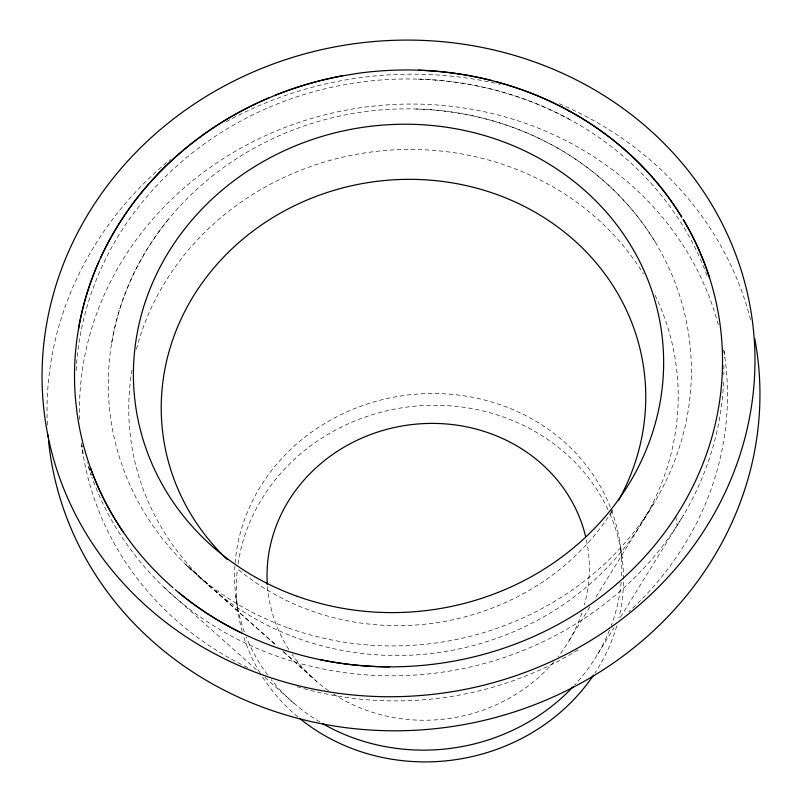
<?xml version="1.0" encoding="UTF-8"?>
<svg xmlns="http://www.w3.org/2000/svg" width="802" height="802" viewBox="0 0 802 802"><rect width="100%" height="100%" fill="white"/><g stroke="black" fill="none" stroke-linecap="round" stroke-linejoin="round"><path stroke-width="0.6" stroke-dasharray="4.01 3.01" d="M643.645 519.896L649.309 510.673M610.793 513.24L613.971 508.097M569.32 640.257L590.132 606.543M595.986 597.069L655.164 501.21M597.741 654.041L614.001 627.705M620.507 617.169L683.585 514.994M187.899 566.553L276.53 645.59M283.056 651.404L311.046 676.367M198.495 576.117L276.209 645.379M283.607 651.976L316.91 681.66M164.3 587.605L258.535 671.635M264.891 677.399L294.494 703.775M185.462 564.207L207.538 584.217M88.832 467.175L91.217 475.275A324.76 298.043 -8.3 0 1 87.027 462.273M81.443 443.015L83.057 453.962M723.845 350.273L724.898 357.532M675.765 516.538L677.078 525.51M620.588 547.596L622.302 559.355M235.788 596.046L237.512 607.806M82.065 447.426L81.724 445.03A324.539 297.853 -8.3 0 0 250.435 668.898M244.379 631.956A193.924 177.974 -8.3 0 1 402.855 395.657A193.924 177.974 -8.3 0 1 621.48 577.61M621.129 582.232A193.924 177.974 -8.3 0 1 611.314 625.54M609.56 630.071A193.924 177.974 -8.3 0 1 574.683 685.058M319.818 721.99A193.924 177.974 -8.3 0 1 271.086 679.555M267.537 674.933A193.924 177.974 -8.3 0 1 246.364 637.169M609.851 513.741A193.924 177.974 -8.3 0 1 618.873 618.091M616.768 626.001A193.924 177.974 -8.3 0 1 594.924 673.078M297.722 716.818A193.924 177.974 -8.3 0 1 262.585 677.048M260.109 673.078A193.924 177.974 -8.3 0 1 243.868 637.139M242.224 631.595A193.924 177.974 -8.3 0 1 237.322 569.701M238.064 563.946A193.924 177.974 -8.3 0 1 404.579 407.426A193.924 177.974 -8.3 0 1 608.427 510.563M47.368 425.01A357.05 327.687 -8.3 0 1 170.385 159.428M226.104 121.794A357.05 327.687 -8.3 0 1 500.117 84.36M559.305 103.749A357.05 327.687 -8.3 0 1 750.742 320.519M723.805 350.314A324.539 297.853 -8.3 0 1 628.808 611.776M578.102 649.841A324.539 297.853 -8.3 0 1 296.91 686.632M79.649 419.526A324.539 297.853 -8.3 0 1 360.619 107.729A324.539 297.853 -8.3 0 1 718.752 326.534M611.946 511.445A242.675 222.715 -8.3 0 1 237.131 568.418M723.795 365.161A324.549 297.853 -8.3 0 1 723.795 374.815M723.574 382.063A324.549 297.853 -8.3 0 1 444.569 671.865A324.549 297.853 -8.3 0 1 91.979 477.421M76.18 370.494A324.549 297.853 -8.3 0 1 356.569 82.696A324.549 297.853 -8.3 0 1 707.845 277.853M418.073 79.107A324.64 297.943 -8.3 0 1 570.643 120.019M416.248 108.992A292.118 268.099 -8.3 0 1 655.224 242.084M111.638 343.226A292.128 268.099 -8.3 0 1 169.282 218.264M655.084 295.196A275.176 252.55 -8.3 0 1 438.042 652.648A275.176 252.55 -8.3 0 1 132.32 368.058M136.42 349.211A275.176 252.55 -8.3 0 1 366.313 152.691A275.176 252.55 -8.3 0 1 643.505 273.983M586.372 539.916A161.413 148.139 -8.3 0 1 584.317 605.049M581.931 612.798A161.413 148.139 -8.3 0 1 557.931 656.888M554.032 661.66A161.413 148.139 -8.3 0 1 332.609 693.449M328.529 690.682A161.413 148.139 -8.3 0 1 292.108 654.372M288.88 649.56A161.413 148.139 -8.3 0 1 267.427 585.741M288.53 628.036A292.038 268.018 -8.3 0 0 688.858 335.557A292.038 268.018 -8.3 0 0 222.114 168.59A292.038 268.018 -8.3 0 0 288.53 628.036"/><path stroke-width="1.2" d="M202.605 135.217L200.54 136.711A324.69 297.983 -8.3 0 0 143.217 190.485L141.934 192.029A324.72 298.013 -8.3 0 0 100.711 257.602L99.067 261.231A324.539 297.853 -8.3 0 0 78.496 328.96L77.744 333.572A324.539 297.853 -8.3 0 0 75.508 399.185L77.102 413.361A324.539 297.853 -8.3 0 0 173.052 587.776M319.537 659.545L319.737 659.585A324.82 298.103 -8.3 0 0 389.622 666.843M418.524 70.195A324.73 298.023 -8.3 0 1 492.227 80.701L495.766 81.634A324.539 297.853 -8.3 0 1 681.64 216.951M241.813 633.089L241.633 632.999A324.9 298.174 -8.3 0 1 179.046 592.848L175.277 589.691M568.167 110.405L569.651 111.207M123.518 532.398L121.994 530.162A324.72 298.013 -8.3 0 1 90.456 467.817M683.244 219.598L683.354 219.768A324.85 298.133 -8.3 0 1 709.459 277.542M573.029 686.833A193.924 177.974 -8.3 0 1 322.685 723.675M593.59 675.073A193.924 177.974 -8.3 0 1 299.567 718.341M683.354 219.768A324.539 297.853 -8.3 0 1 597.61 599.284A324.539 297.853 -8.3 0 1 179.046 592.848M100.691 257.642A324.539 297.853 -8.3 0 1 269.241 97.764L274.354 95.649A324.539 297.853 -8.3 0 1 342.253 75.879L357.592 73.383A324.539 297.853 -8.3 0 1 492.227 80.701M754.712 338.484A357.05 327.687 -8.3 0 1 450.493 726.772A357.05 327.687 -8.3 0 1 48.561 440.95M48.21 437.28A357.05 327.687 -8.3 0 1 48 434.824M227.116 559.405A242.675 222.715 -8.3 0 1 218.725 262.364A242.675 222.715 -8.3 0 1 538.573 214.244A242.675 222.715 -8.3 0 1 618.442 500.528M495.766 81.634A324.7 297.993 -8.3 0 1 681.7 216.991M274.414 95.618A324.69 297.983 -8.3 0 1 342.314 75.839M78.496 328.96A324.72 298.013 -8.3 0 1 99.067 261.231M202.695 135.117A324.72 298.013 -8.3 0 1 269.332 97.664M267.337 584.528A161.413 148.139 -8.3 0 1 405.882 425.371A161.413 148.139 -8.3 0 1 585.57 536.368M260.7 674.231A357.05 327.687 -8.3 0 0 752.126 318.965A357.05 327.687 -8.3 0 0 182.726 112.039A357.05 327.687 -8.3 0 0 260.7 674.231M297.301 596.327A265.562 243.718 -8.3 0 0 661.339 330.364A265.562 243.718 -8.3 0 0 236.911 178.545A265.562 243.718 -8.3 0 0 297.301 596.327"/></g></svg>
